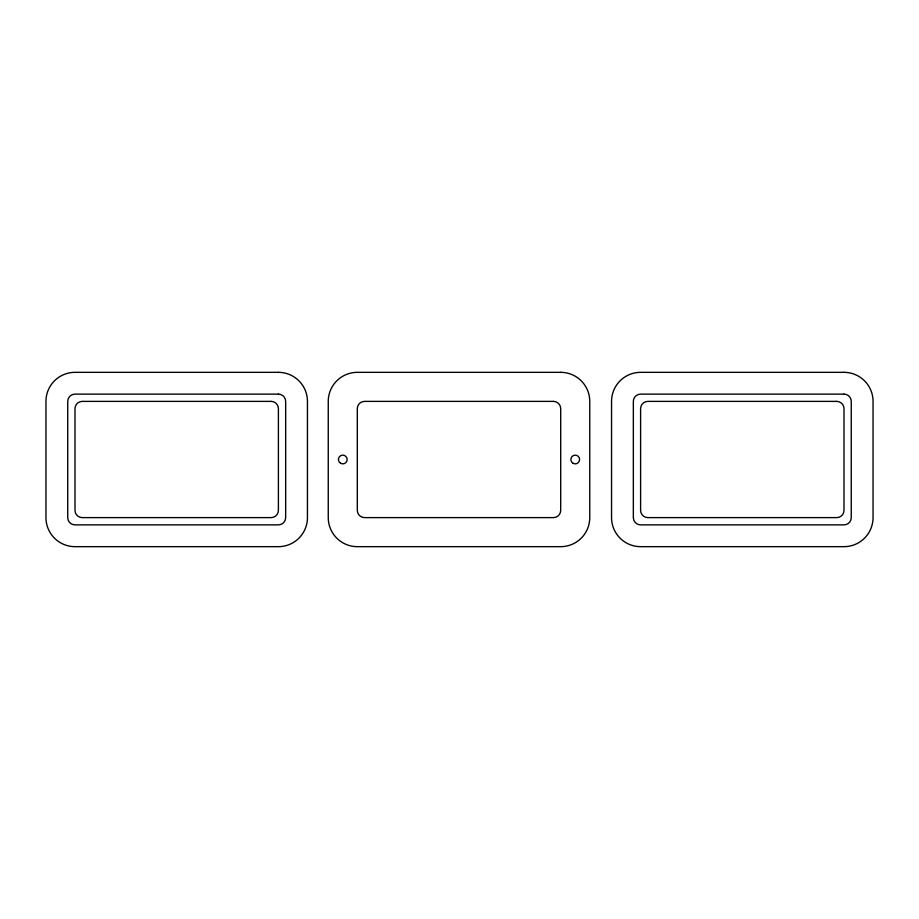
<?xml version="1.0" encoding="UTF-8"?>
<svg xmlns="http://www.w3.org/2000/svg" width="919" height="919" viewBox="0 0 919 919"><rect width="100%" height="100%" fill="white"/><g stroke="black" fill="none" stroke-linecap="round" stroke-linejoin="round"><path stroke-width="1.38" d="M278.4 372.333L75.002 372.333A29.052 29.052 0 0 0 45.95 401.385L45.95 517.615A29.052 29.052 0 0 0 75.002 546.667L278.4 546.667A29.052 29.052 0 0 0 307.451 517.615L307.451 401.385A29.052 29.052 0 0 0 278.4 372.333M560.705 372.333L357.307 372.333A29.052 29.052 0 0 0 328.255 401.385L328.255 517.615A29.052 29.052 0 0 0 357.307 546.667L560.705 546.667A29.052 29.052 0 0 0 589.757 517.615L589.757 401.385A29.052 29.052 0 0 0 560.705 372.333M843.998 372.333L640.6 372.333A29.052 29.052 0 0 0 611.549 401.385L611.549 517.615A29.052 29.052 0 0 0 640.6 546.667L843.998 546.667A29.052 29.052 0 0 0 873.05 517.615L873.05 401.385A29.052 29.052 0 0 0 843.998 372.333M278.4 394.125L75.002 394.125A7.26 7.26 0 0 0 67.742 401.385L67.742 517.615A7.26 7.26 0 0 0 75.002 524.875L278.4 524.875A7.26 7.26 0 0 0 285.66 517.615L285.66 401.385A7.26 7.26 0 0 0 278.4 394.125M843.998 394.125L640.6 394.125A7.26 7.26 0 0 0 633.34 401.385L633.34 517.615A7.26 7.26 0 0 0 640.6 524.875L843.998 524.875A7.26 7.26 0 0 0 851.258 517.615L851.258 401.385A7.26 7.26 0 0 0 843.998 394.125M271.128 401.385L82.273 401.385A7.26 7.26 0 0 0 75.002 408.656L75.002 510.344A7.26 7.26 0 0 0 82.273 517.615L271.128 517.615A7.26 7.26 0 0 0 278.4 510.344L278.4 408.656A7.26 7.26 0 0 0 271.128 401.385M553.433 401.385L364.579 401.385A7.26 7.26 0 0 0 357.307 408.656L357.307 510.344A7.26 7.26 0 0 0 364.579 517.615L553.433 517.615A7.26 7.26 0 0 0 560.705 510.344L560.705 408.656A7.26 7.26 0 0 0 553.433 401.385M836.727 401.385L647.872 401.385A7.26 7.26 0 0 0 640.6 408.656L640.6 510.344A7.26 7.26 0 0 0 647.872 517.615L836.727 517.615A7.26 7.26 0 0 0 843.998 510.344L843.998 408.656A7.26 7.26 0 0 0 836.727 401.385M340.604 463.279A4.354 4.354 0 0 0 347.141 459.5A4.354 4.354 0 0 0 340.604 455.721A4.354 4.354 0 0 0 340.604 463.279M573.054 463.279A4.354 4.354 0 0 0 579.59 459.5A4.354 4.354 0 0 0 573.054 455.721A4.354 4.354 0 0 0 573.054 463.279"/></g></svg>
